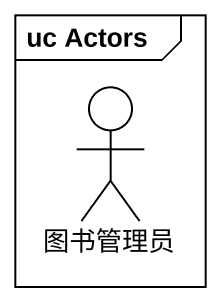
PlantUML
@startuml
mainframe uc Actors
actor 图书管理员
@enduml
